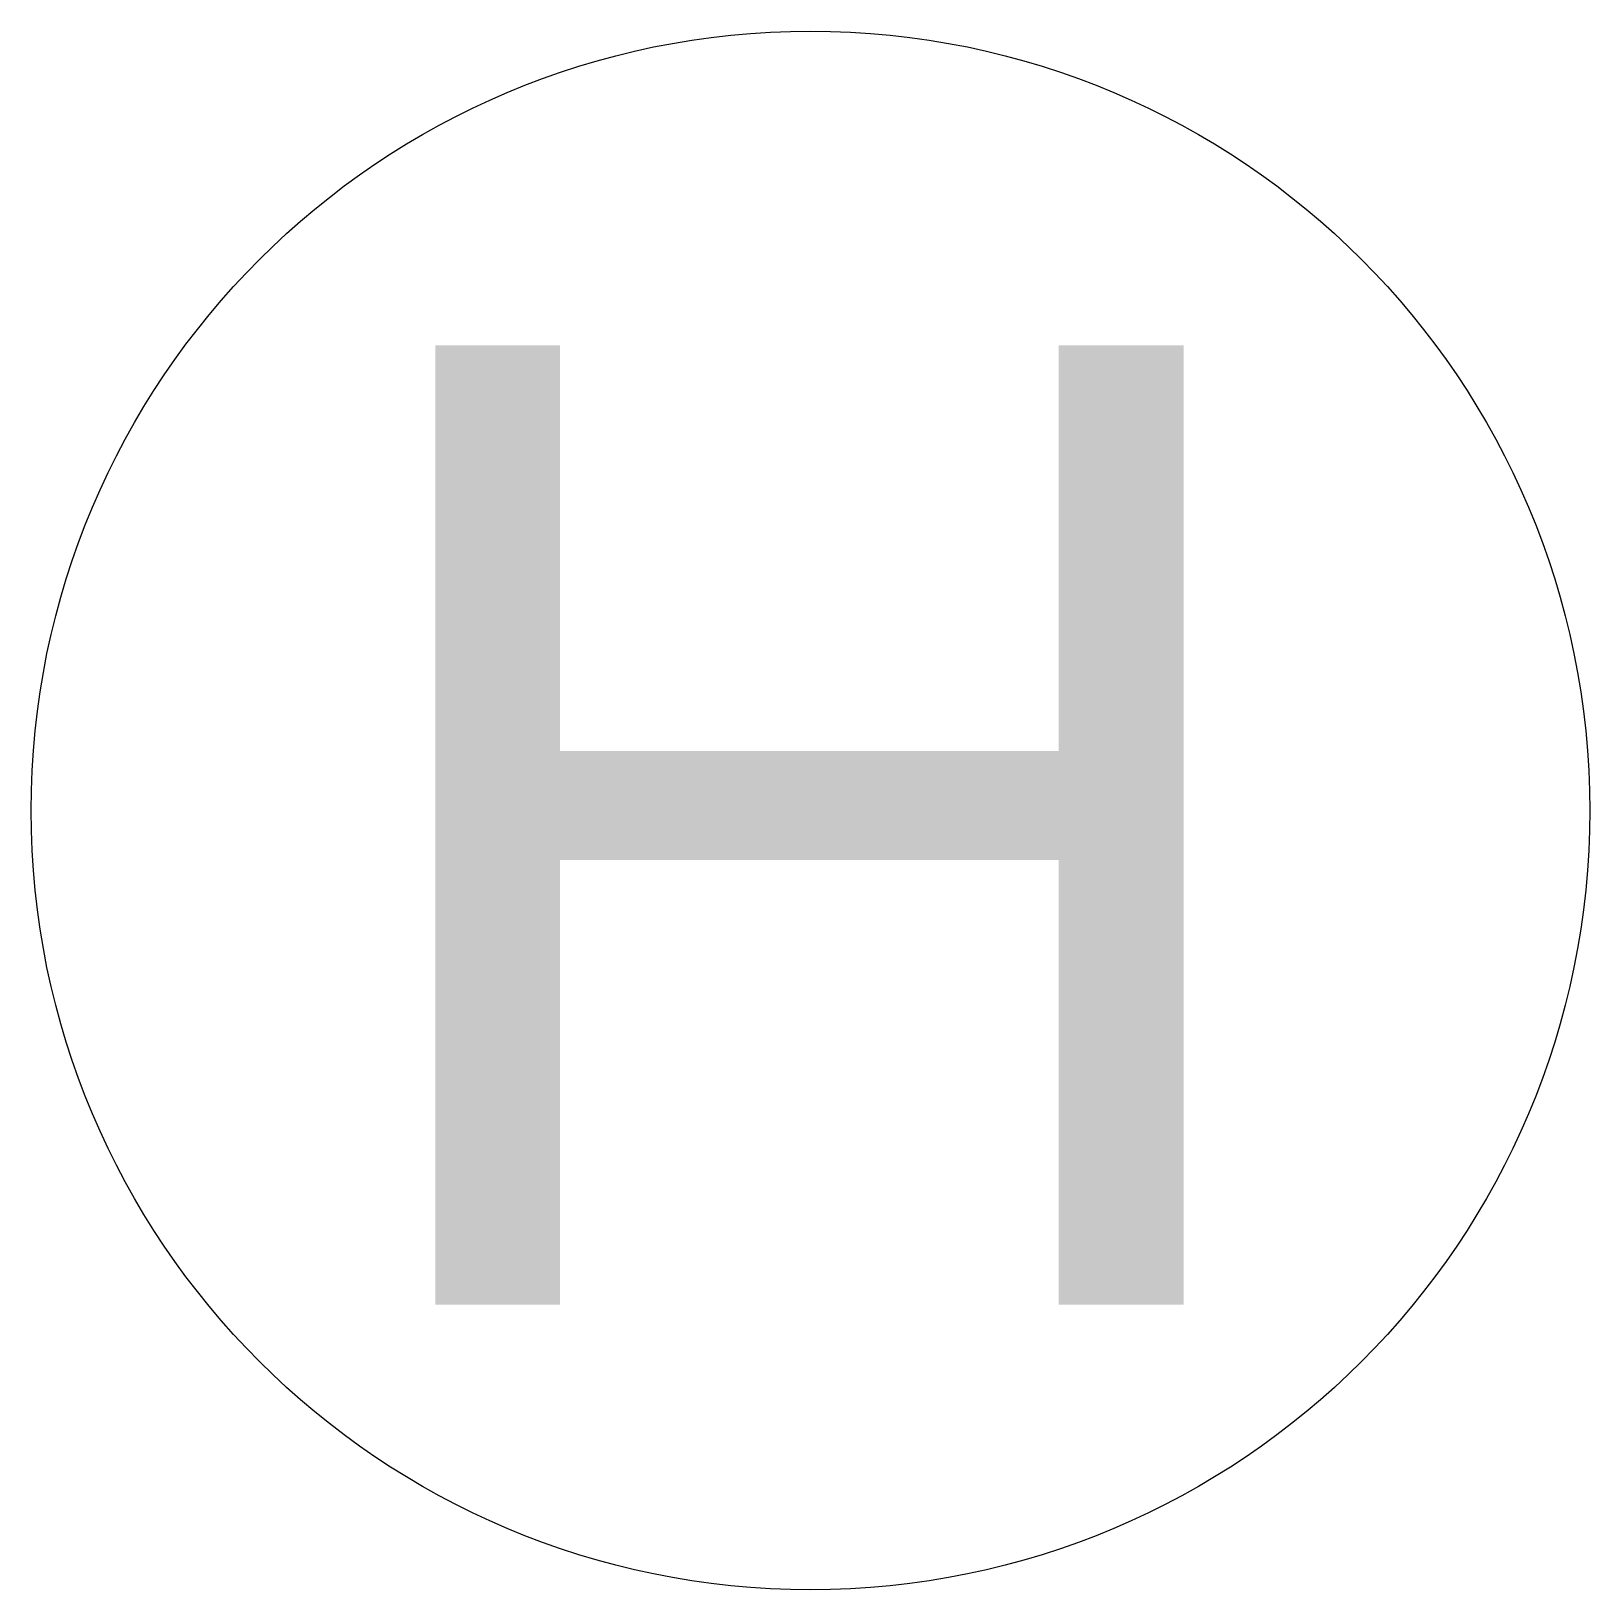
# Model space of a CAD drawing. Header units: inches. Extents: x 206.45 to 209.7, y 151.55 to 154.8.
import ezdxf

# ---------------------------------------------------------------- set-up
doc = ezdxf.new("R2010")
doc.units = ezdxf.units.IN
doc.header["$MEASUREMENT"] = 0
doc.layers.add('E-101-Duplex-with-switches', color=3, linetype='Continuous', lineweight=9)
doc.styles.add('Annotative', font='Arial.ttf')

msp = doc.modelspace()

# ---------------------------------------------------------------- linework, layer by layer
at = {"layer": 'E-101-Duplex-with-switches'}
msp.add_circle((208.0755, 153.1731), 1.625, dxfattribs=at)

# ---------------------------------------------------------------- texts
at = {"layer": 'E-101-Duplex-with-switches', "lineweight": 5, "style": 'Annotative'}
msp.add_text('H', height=2, dxfattribs=at).set_placement((207.0638, 152.143))

doc.saveas('drawing.dxf')
